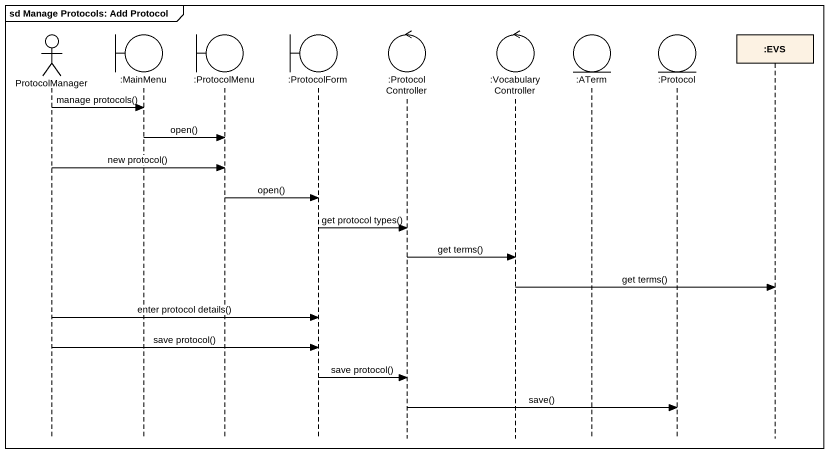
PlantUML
@startuml
mainframe sd Manage Protocols: Add Protocol
hide footbox
actor ProtocolManager
boundary ":MainMenu" as MainMenu
boundary ":ProtocolMenu" as ProtocolMenu
boundary ":ProtocolForm" as ProtocolForm
control ":ProtocolController" as ProtocolController
control ":VocabularyController" as VocabularyController
entity ":ATerm" as ATerm
entity ":Protocol" as Protocol_
participant ":EVS" as EVS

ProtocolManager -> MainMenu : manage protocols()
MainMenu -> ProtocolMenu : open()
ProtocolManager -> ProtocolMenu : new protocol()
ProtocolMenu -> ProtocolForm : open()
ProtocolForm -> ProtocolController : get protocol types()
ProtocolController -> VocabularyController : get terms()
VocabularyController -> EVS : get terms()
ProtocolManager -> ProtocolForm : enter protocol details()
ProtocolManager -> ProtocolForm : save protocol()
ProtocolForm -> ProtocolController : save protocol()
ProtocolController -> Protocol_ : save()
@enduml
